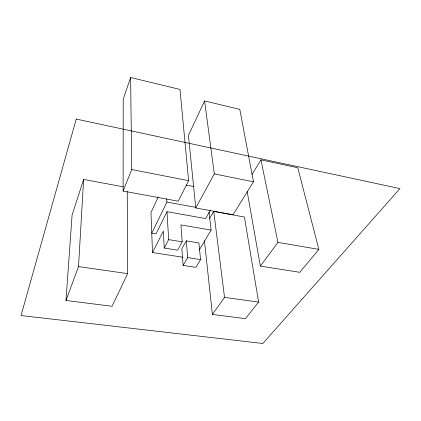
<?xml version="1.0" encoding="UTF-8"?>
<svg xmlns="http://www.w3.org/2000/svg" width="421" height="421" viewBox="0 0 421 421"><rect width="100%" height="100%" fill="white"/><g stroke="black" fill="none" stroke-linecap="round" stroke-linejoin="round"><path stroke-width="0.63" d="M123.116 191.066L123.211 99.109L130.636 77.511L179.999 89.436L188.608 180.672L178.225 201.191L123.116 191.066L131.71 169.552L130.636 77.511M127.237 191.497L127.642 273.624L112.065 306.267L65.976 300.489L78.516 266.609L83.626 179.451L123.374 186.84M65.976 300.489L72.096 215.131L83.626 179.451M158.164 197.107L150.971 212.521L152.502 252.516L182.919 257.242M204.585 100.951L188.445 135.373L195.765 207.963L233.045 214.747L253.463 181.804L239.802 109.355L204.585 100.951L214.3 173.91L195.765 207.963M166.705 198.796L166.905 202.069L151.755 233.213L155.991 233.913L166.99 211.705L205.648 218.562L210.542 210.026M152.502 252.516L163.343 231.118L164.248 248.048L177.609 250.169L182.219 241.843L180.898 224.898L211.126 230.092L208.99 212.058M164.248 248.048L168.668 239.628L166.99 211.705M186.282 240.859L181.856 248.753L183.135 265.404L195.854 267.33L200.57 259.604L198.896 242.928L186.282 240.859L187.682 257.599L183.135 265.404M209.474 218.794L213.747 211.426L244.412 217.004L258.61 302.083L245.438 318.65L212.389 314.429L204.422 240.654M199.217 250.069L211.126 230.092M252.063 174.41L260.941 159.854L297.773 167.747L318.865 249.39L299.81 272.308L260.362 266.114L247.174 191.56M212.389 314.429L224.53 297.394L213.747 211.426M260.362 266.114L277.939 242.375L260.941 159.854M224.53 297.394L258.61 302.083M78.516 266.609L127.642 273.624M187.682 257.599L200.57 259.604M168.668 239.628L182.219 241.843M277.939 242.375L318.865 249.39M166.905 202.069L195.781 207.337M186.187 185.072L193.897 186.556M131.71 169.552L188.608 180.672M214.3 173.91L253.463 181.804M76.248 119.075L21.05 315.534L262.857 343.489L399.95 188.608L76.248 119.075"/></g></svg>
